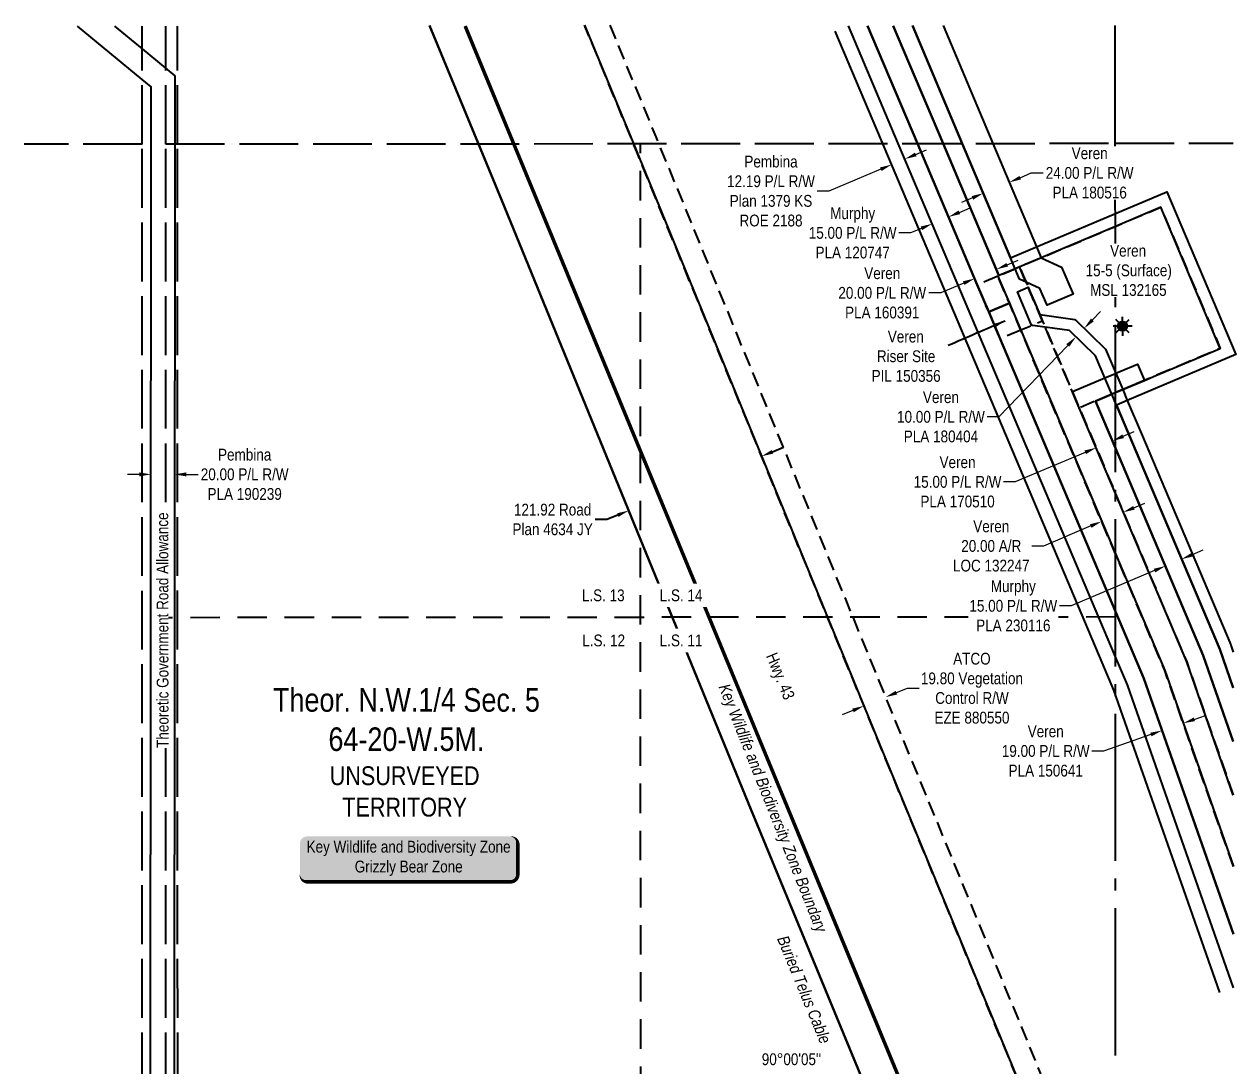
# Model space of a CAD drawing. Extents: x 499854 to 504284, y 6039227 to 6041357.
# Drawn here: x 499854 to 500882, y 6040172 to 6041057 of the extents above; entities that cross this region are included whole.
import ezdxf
from ezdxf.enums import TextEntityAlignment as Align

# ---------------------------------------------------------------- set-up
doc = ezdxf.new("R2010")
doc.units = 0
doc.header["$LTSCALE"] = 5
for name, pattern in [('DASHDOT2', [12.7, 6.35, -3.175, 0, -3.175]), ('foc-ACCESSROAD', [3.75, 2.5, -1.25]), ('foc-FLOWLINE', [3.75, 2.5, -1.25]), ('foc-LSD', [8, 5, -3]), ('foc-QUARTERLINE', [33, 25, -3, 2, -3]), ('foc-UNSURVEYED', [12.5, 10, -2.5])]:
    doc.linetypes.add(name, pattern=pattern)
for name, color, linetype in [('AS-TELUS', 224, 'foc-TEL'), ('AS-WILDLIFE', 131, 'DASHDOT2'), ('AS-WILDLIFE-BLOCK', 131, 'Continuous'), ('C-RW', 13, 'Continuous'), ('C-SYMBOL', 7, 'Continuous'), ('F-AR', 190, 'foc-ACCESSROAD'), ('F-EZE', 190, 'foc-FLOWLINE'), ('F-RW', 190, 'Continuous'), ('F-WS', 190, 'foc-ACCESSROAD'), ('F-WS-S', 190, 'Continuous'), ('L-BD1', 253, 'Continuous'), ('L-ROAD-T', 7, 'Continuous'), ('L-SECQ', 8, 'foc-QUARTERLINE'), ('L-SECTION-LSD', 7, 'foc-LSD'), ('L-TITLEDB', 4, 'Continuous'), ('L-TITLEDB-T', 4, 'Continuous'), ('L-UNS-T', 3, 'Continuous'), ('L-USEC', 7, 'foc-UNSURVEYED')]:
    doc.layers.add(name, color=color, linetype=linetype)
for name, color, linetype, lineweight in [('C-RW-T', 13, 'Continuous', 9), ('F-AR-T', 190, 'Continuous', 9), ('F-RW-T', 190, 'Continuous', 9), ('F-VCE-T', 190, 'Continuous', 9), ('F-WS-T', 190, 'Continuous', 9)]:
    doc.layers.add(name, color=color, linetype=linetype, lineweight=lineweight)
doc.styles.add('100L', font='ARIALN.TTF', dxfattribs={"height": 11})
doc.styles.add('175L', font='ARIALN.TTF', dxfattribs={"height": 20})
doc.styles.add('240', font='ARIALN.TTF', dxfattribs={"height": 30})
doc.styles.add('80', font='ARIALN.TTF', dxfattribs={"height": 10})
doc.styles.add('80CG', font='ARIALN.TTF', dxfattribs={"height": 10})
doc.styles.add('80L', font='ARIALN.TTF', dxfattribs={"height": 10})
doc.styles.add('foc-LtypeFont', font='ARIALN.TTF', dxfattribs={"height": 7.35})
doc.linetypes.add('foc-TEL', pattern='A,2,-1,["T",foc-LtypeFont,S=0.2,R=0,X=-0.425,Y=-0.75],-1.24,8', length=12.24)
doc.dimstyles.new('Compass 5 000', dxfattribs={"dimscale": 5, "dimtxt": 9, "dimasz": 2, "dimexe": 0.2, "dimexo": 0.0625, "dimgap": 0.5, "dimtad": 0, "dimtih": 1, "dimtoh": 1, "dimzin": 0, "dimdsep": 46, "dimtxsty": '80CG', "dimcen": 0.1, "dimse1": 1, "dimse2": 1, "dimclrd": 256, "dimclrt": 256, "dimaunit": 1, "dimadec": 4, "dimazin": 0, "dimtfac": 0.06, "dimtofl": 0, "dimtmove": 0, "dimatfit": 1, "dimfxl": 0.2, "dimtolj": 1, "dimtzin": 0, "dimlwd": -1, "dimarcsym": 0})

# ---------------------------------------------------------------- blocks, each defined once
blk = doc.blocks.new('*D385')
at = {"layer": 'C-RW-T', "transparency": 16777216}
for p, q in [((500647.4, 6040897), (500656.6, 6040900.9)), ((500615.1, 6040883.4), (500605.9, 6040879.5)), ((500605.9, 6040879.5), (500595.9, 6040879.5))]:
    blk.add_line(p, q, dxfattribs=at)
for points in [[(500646.7, 6040898.6), (500648, 6040895.5), (500638.2, 6040893.1)], [(500614.5, 6040884.9), (500615.8, 6040881.9), (500624.3, 6040887.3)]]:
    blk.add_solid(points, dxfattribs=at)
at = {"layer": 'C-RW-T', "transparency": 16777216, "insert": (500556.8, 6040879.5), "char_height": 10, "attachment_point": 5, "style": '80CG'}
blk.add_mtext('\\A1;Murphy\\P15.00 P/L R/W^JPLA 120747', dxfattribs=at)
blk = doc.blocks.new('*D386')
at = {"layer": 'C-RW-T', "transparency": 16777216}
for p, q in [((500845.1, 6040606.6), (500854.3, 6040610.5)), ((500812.9, 6040592.9), (500742.2, 6040563)), ((500742.2, 6040563), (500732.2, 6040563))]:
    blk.add_line(p, q, dxfattribs=at)
for points in [[(500844.5, 6040608.1), (500845.8, 6040605), (500835.9, 6040602.7)], [(500812.3, 6040594.5), (500813.6, 6040591.4), (500822.1, 6040596.8)]]:
    blk.add_solid(points, dxfattribs=at)
at = {"layer": 'C-RW-T', "transparency": 16777216, "insert": (500693.1, 6040563), "char_height": 10, "attachment_point": 5, "style": '80CG', "bg_fill": 3, "box_fill_scale": 1.1, "bg_fill_color": 256, "bg_fill_true_color": 13158600, "bg_fill_transparency": 0}
blk.add_mtext('\\A1;Murphy\\P15.00 P/L R/W^JPLA 230116', dxfattribs=at)
blk = doc.blocks.new('GAS')
h = blk.add_hatch(color=255)
h.dxf.hatch_style = 1
edge = h.paths.add_edge_path()
edge.add_arc((0, 0), 0.9, 0, 360)
for p, q in [((-0.81, 0), (-1.62, 0)), ((-0.57, 0.57), (-1.14, 1.14)), ((0, 0.81), (0, 1.62)), ((0.57, 0.57), (1.14, 1.14)), ((1.62, 0), (0.81, 0)), ((-0.57, -0.57), (-1.14, -1.14)), ((0, -0.81), (0, -1.62)), ((1.14, -1.14), (0.57, -0.57))]:
    blk.add_line(p, q)
blk.add_circle((0, 0), 0.8)
blk = doc.blocks.new('*D388')
at = {"layer": 'F-VCE-T', "transparency": 16777216}
for p, q in [((500593.9, 6040489.4), (500603.2, 6040493.1)), ((500603.2, 6040493.1), (500613.2, 6040493.1)), ((500557, 6040474.3), (500547.8, 6040470.5))]:
    blk.add_line(p, q, dxfattribs=at)
for points in [[(500593.3, 6040490.9), (500594.6, 6040487.8), (500584.7, 6040485.6)], [(500556.4, 6040475.8), (500557.7, 6040472.7), (500566.3, 6040478.1)]]:
    blk.add_solid(points, dxfattribs=at)
at = {"layer": 'F-VCE-T', "transparency": 16777216, "insert": (500658, 6040493.1), "char_height": 10, "attachment_point": 5, "style": '80CG'}
blk.add_mtext('\\A1;ATCO\\P19.80 Vegetation\\PControl R/W\\PEZE 880550', dxfattribs=at)
blk = doc.blocks.new('*D375')
at = {"layer": 'L-TITLEDB-T', "transparency": 16777216}
for p, q in [((500488.7, 6040693.8), (500498, 6040697.6)), ((500348.3, 6040636.3), (500338.3, 6040636.3)), ((500357.5, 6040640.1), (500348.3, 6040636.3))]:
    blk.add_line(p, q, dxfattribs=at)
for points in [[(500488.1, 6040695.3), (500489.3, 6040692.2), (500479.5, 6040690)], [(500356.9, 6040641.6), (500358.1, 6040638.5), (500366.8, 6040643.9)]]:
    blk.add_solid(points, dxfattribs=at)
at = {"layer": 'L-TITLEDB-T', "transparency": 16777216, "insert": (500302.2, 6040636.3), "char_height": 10, "attachment_point": 5, "style": '80CG'}
blk.add_mtext('\\A1;121.92 Road\\PPlan 4634 JY', dxfattribs=at)
blk = doc.blocks.new('*D372')
at = {"layer": 'F-AR-T', "transparency": 16777216}
for p, q in [((500795.4, 6040646.3), (500804.6, 6040650.2)), ((500758.9, 6040630.8), (500718.7, 6040613.8)), ((500718.7, 6040613.8), (500708.7, 6040613.8))]:
    blk.add_line(p, q, dxfattribs=at)
for points in [[(500794.8, 6040647.8), (500796.1, 6040644.7), (500786.2, 6040642.4)], [(500758.2, 6040632.3), (500759.5, 6040629.3), (500768.1, 6040634.7)]]:
    blk.add_solid(points, dxfattribs=at)
at = {"layer": 'F-AR-T', "transparency": 16777216, "insert": (500674.4, 6040613.8), "char_height": 10, "attachment_point": 5, "style": '80CG'}
blk.add_mtext('\\A1;Veren\\P20.00 A/R\\PLOC 132247', dxfattribs=at)
blk = doc.blocks.new('*D376')
at = {"layer": 'F-RW-T', "transparency": 16777216}
for p, q in [((500687.9, 6040852.5), (500697.1, 6040856.4)), ((500651.1, 6040836.9), (500631.5, 6040828.6)), ((500631.5, 6040828.6), (500621.5, 6040828.6))]:
    blk.add_line(p, q, dxfattribs=at)
for points in [[(500687.3, 6040854), (500688.6, 6040851), (500678.7, 6040848.6)], [(500650.4, 6040838.5), (500651.7, 6040835.4), (500660.3, 6040840.8)]]:
    blk.add_solid(points, dxfattribs=at)
at = {"layer": 'F-RW-T', "transparency": 16777216, "insert": (500581.9, 6040828.6), "char_height": 10, "attachment_point": 5, "style": '80CG'}
blk.add_mtext('\\A1;Veren\\P20.00 P/L R/W^JPLA 160391', dxfattribs=at)
blk = doc.blocks.new('*D377')
at = {"layer": 'F-RW-T', "transparency": 16777216}
for p, q in [((500786.4, 6040707), (500795.6, 6040710.9)), ((500754.2, 6040693.3), (500694.8, 6040668.2)), ((500694.8, 6040668.2), (500684.8, 6040668.2))]:
    blk.add_line(p, q, dxfattribs=at)
for points in [[(500785.7, 6040708.5), (500787, 6040705.4), (500777.2, 6040703.1)], [(500753.5, 6040694.9), (500754.8, 6040691.8), (500763.4, 6040697.2)]]:
    blk.add_solid(points, dxfattribs=at)
at = {"layer": 'F-RW-T', "transparency": 16777216, "insert": (500645.8, 6040668.2), "char_height": 10, "attachment_point": 5, "style": '80CG'}
blk.add_mtext('\\A1;Veren\\P15.00 P/L R/W\\PPLA 170510', dxfattribs=at)
blk = doc.blocks.new('*D378')
at = {"layer": 'F-RW-T', "transparency": 16777216}
for p, q in [((500760.2, 6040805.7), (500767.1, 6040812.9)), ((500739.3, 6040784.1), (500680.8, 6040723.4)), ((500680.8, 6040723.4), (500670.8, 6040723.4))]:
    blk.add_line(p, q, dxfattribs=at)
for points in [[(500759, 6040806.8), (500761.4, 6040804.5), (500753.2, 6040798.5)], [(500738.1, 6040785.2), (500740.5, 6040782.9), (500746.3, 6040791.3)]]:
    blk.add_solid(points, dxfattribs=at)
at = {"layer": 'F-RW-T', "transparency": 16777216, "insert": (500631.7, 6040723.4), "char_height": 10, "attachment_point": 5, "style": '80CG'}
blk.add_mtext('\\A1;Veren\\P10.00 P/L R/W^JPLA 180404', dxfattribs=at)
blk = doc.blocks.new('*D379')
at = {"layer": 'F-RW-T', "transparency": 16777216}
for p, q in [((500698.9, 6040926.4), (500708.3, 6040930.4)), ((500708.3, 6040930.4), (500718.3, 6040930.4)), ((500658.4, 6040909.3), (500649.2, 6040905.4))]:
    blk.add_line(p, q, dxfattribs=at)
for points in [[(500698.3, 6040927.9), (500699.6, 6040924.9), (500689.7, 6040922.5)], [(500657.8, 6040910.8), (500659.1, 6040907.7), (500667.6, 6040913.2)]]:
    blk.add_solid(points, dxfattribs=at)
at = {"layer": 'F-RW-T', "transparency": 16777216, "insert": (500757.9, 6040930.4), "char_height": 10, "attachment_point": 5, "style": '80CG', "bg_fill": 3, "box_fill_scale": 1.1, "bg_fill_color": 256, "bg_fill_true_color": 13158600, "bg_fill_transparency": 0}
blk.add_mtext('\\A1;Veren\\P24.00 P/L R/W^JPLA 180516', dxfattribs=at)
blk = doc.blocks.new('*D380')
at = {"layer": 'F-RW-T', "transparency": 16777216}
for p, q in [((499951.4, 6040674.6), (499941.4, 6040674.6)), ((499991.4, 6040674.6), (500001.4, 6040674.6))]:
    blk.add_line(p, q, dxfattribs=at)
for points in [[(499951.4, 6040676.3), (499951.4, 6040672.9), (499961.4, 6040674.6)], [(499991.4, 6040676.3), (499991.4, 6040672.9), (499981.4, 6040674.6)]]:
    blk.add_solid(points, dxfattribs=at)
at = {"layer": 'F-RW-T', "transparency": 16777216, "insert": (500040.9, 6040674.6), "char_height": 10, "attachment_point": 5, "style": '80CG'}
blk.add_mtext('\\A1;Pembina\\P20.00 P/L R/W^JPLA 190239', dxfattribs=at)
blk = doc.blocks.new('*D381')
at = {"layer": 'F-RW-T', "transparency": 16777216}
for p, q in [((500610.3, 6040946.1), (500619.5, 6040950)), ((500580.7, 6040933.6), (500536.6, 6040915)), ((500536.6, 6040915), (500526.6, 6040915))]:
    blk.add_line(p, q, dxfattribs=at)
for points in [[(500609.7, 6040947.7), (500611, 6040944.6), (500601.1, 6040942.2)], [(500580, 6040935.1), (500581.3, 6040932.1), (500589.9, 6040937.5)]]:
    blk.add_solid(points, dxfattribs=at)
at = {"layer": 'F-RW-T', "transparency": 16777216, "insert": (500487.5, 6040915), "char_height": 10, "attachment_point": 5, "style": '80CG'}
blk.add_mtext('\\A1;Pembina\\P12.19 P/L R/W\\PPlan 1379 KS\\PROE 2188', dxfattribs=at)
blk = doc.blocks.new('*D382')
at = {"layer": 'F-RW-T', "transparency": 16777216}
for p, q in [((500846.7, 6040466.7), (500856.1, 6040470)), ((500809.9, 6040453.9), (500769.7, 6040439.8)), ((500769.7, 6040439.8), (500759.7, 6040439.8))]:
    blk.add_line(p, q, dxfattribs=at)
for points in [[(500846.2, 6040468.3), (500847.3, 6040465.2), (500837.3, 6040463.4)], [(500809.3, 6040455.4), (500810.4, 6040452.3), (500819.3, 6040457.2)]]:
    blk.add_solid(points, dxfattribs=at)
at = {"layer": 'F-RW-T', "transparency": 16777216, "insert": (500720.6, 6040439.8), "char_height": 10, "attachment_point": 5, "style": '80CG'}
blk.add_mtext('\\A1;Veren\\P19.00 P/L R/W^JPLA 150641', dxfattribs=at)
blk = doc.blocks.new('*U371')
h = blk.add_hatch(color=255)
edge = h.paths.add_edge_path()
edge.add_line((-86.5, -20), (86.5, -20))
edge.add_arc((86.5, -14), 6, 270, 360)
edge.add_line((92.5, -14), (92.5, 12.5))
edge.add_arc((86.5, 12.5), 6, 0, 90)
edge.add_line((86.5, 18.5), (-86.5, 18.5))
edge.add_arc((-86.5, 12.5), 6, 90, 180)
edge.add_line((-92.5, 12.5), (-92.5, -14))
edge.add_arc((-86.5, -14), 6, 180, 270)
at = {"color": 131, "flags": 128}
blk.add_lwpolyline([(-86.5, -20, 3, 3, 0), (86.5, -20, 3, 3, 0.414214), (92.5, -14, 3, 3, 0), (92.5, 12.5, 3, 0, 0.414214), (86.5, 18.5, 0, 0, 0), (-86.5, 18.5, 0, 0, 0.414214), (-92.5, 12.5, 0, 0, 0), (-92.5, -14, 0, 3, 0.414214)], format="xyseb", close=True, dxfattribs=at)
at = {"color": 131, "style": '80'}
blk.add_attdef('ENTER_TEXT_001', (-36, -5), '', height=10, dxfattribs=at)

msp = doc.modelspace()

# ---------------------------------------------------------------- linework, layer by layer
at = {"layer": 'AS-TELUS', "flags": 128}
msp.add_lwpolyline([(500197.774, 6041055.682), (500238.992, 6040955.757), (500260.978, 6040902.242), (500468.493, 6040395.401), (500568.802, 6040151.977), (500667.066, 6039913.229), (500677.411, 6039888.093), (500781.638, 6039635.255), (500795.74, 6039600.818), (500881.695, 6039392.31)], dxfattribs=at)
at = {"layer": 'AS-WILDLIFE', "const_width": 2.998, "flags": 128}
msp.add_lwpolyline([(500880.059, 6039474.129), (500227.955, 6041055.147)], dxfattribs=at)
at = {"layer": 'C-RW'}
for points in [[(500569.517, 6041055.402), (500611.784, 6040955.475), (500662.503, 6040835.581), (500672.238, 6040812.544), (500681.951, 6040789.518), (500779.792, 6040558.242), (500803.859, 6040501.352), (500879.82, 6040284.279)], [(500879.772, 6040447.837), (500854.262, 6040520.807), (500779.751, 6040696.972), (500762.883, 6040736.854), (500776.702, 6040742.689), (500779.737, 6040743.972), (500785.917, 6040746.582), (500804.315, 6040754.353), (500813.99, 6040758.439), (500841.67, 6040770.13), (500868.762, 6040781.576), (500818.182, 6040901.339), (500779.695, 6040885.08), (500726.199, 6040862.48), (500716.819, 6040858.507), (500703.045, 6040852.699), (500699.36, 6040851.142), (500698.432, 6040850.749), (500694.678, 6040849.165), (500689.217, 6040846.86), (500685.532, 6040845.304), (500684.617, 6040844.918), (500680.932, 6040843.361), (500633.5, 6040955.493), (500591.23, 6041055.419)], [(500607.513, 6041055.431), (500649.781, 6040955.506), (500690.845, 6040858.395), (500712.89, 6040867.716), (500779.692, 6040895.936), (500823.505, 6040914.444), (500881.868, 6040776.253), (500789.811, 6040737.367), (500780.595, 6040733.473), (500868.266, 6040526.21), (500879.758, 6040493.338)]]:
    msp.add_lwpolyline(points, dxfattribs=at)
at = {"layer": 'F-AR', "flags": 128}
msp.add_lwpolyline([(500879.803, 6040341.864), (500821.597, 6040508.198), (500779.777, 6040607.074), (500699.48, 6040796.919), (500692.338, 6040813.804), (500689.74, 6040819.947), (500688.445, 6040823.01), (500680.003, 6040842.969), (500680.932, 6040843.361), (500684.617, 6040844.918), (500689.217, 6040846.86), (500698.431, 6040850.75), (500706.862, 6040830.785), (500710.75, 6040821.578), (500717.882, 6040804.691), (500721.737, 6040795.587), (500745.914, 6040738.481), (500749.071, 6040731.022), (500779.762, 6040658.461), (500840.268, 6040515.406), (500879.785, 6040402.48)], dxfattribs=at)
at = {"layer": 'F-EZE', "flags": 128}
msp.add_lwpolyline([(500350.728, 6041055.82), (500388.886, 6040963.179), (500391.916, 6040955.893), (500599.867, 6040448.484), (500718.843, 6040159.653), (500721.943, 6040152.125), (500781.472, 6040007.591), (500800.292, 6039961.895), (500781.494, 6039956.865), (500781.006, 6039956.735), (500780.554, 6039957.832), (500700.534, 6040152.104), (500581.549, 6040440.957), (500373.583, 6040948.246), (500370.559, 6040955.873), (500329.372, 6041055.801)], dxfattribs=at)
at = {"layer": 'F-RW', "flags": 128}
for points in [[(499960.63, 6039226.79), (499960.682, 6039326.738), (499961.007, 6039951.288), (499961.015, 6039967.822), (499961.111, 6040150.92), (499961.529, 6040954.999), (499961.554, 6041003.435), (499953.813, 6041009.802), (499898.978, 6041054.9)], [(499930.441, 6041054.924), (499953.822, 6041035.695), (499981.568, 6041012.876), (499981.537, 6040955.014), (499981.117, 6040150.935), (499981.042, 6040006.9), (499981.02, 6039964.056), (499981.017, 6039958.543), (499981.008, 6039942.01), (499980.89, 6039717.226), (499980.685, 6039326.752), (499980.632, 6039226.805)], [(500591.229, 6041055.419), (500633.5, 6040955.493), (500680.932, 6040843.361), (500680.003, 6040842.969), (500688.445, 6040823.01), (500689.74, 6040819.947), (500672.238, 6040812.544), (500662.499, 6040835.577), (500611.784, 6040955.475), (500569.517, 6041055.402)], [(500633.518, 6041055.45), (500675.763, 6040955.527), (500712.89, 6040867.716), (500716.834, 6040858.48), (500734.092, 6040850.449), (500743.817, 6040827.426), (500721.714, 6040818.09), (500715.636, 6040832.482), (500703.891, 6040837.819), (500698.425, 6040840.302), (500694.678, 6040849.166), (500690.827, 6040858.373), (500649.715, 6040955.506), (500607.467, 6041055.431)], [(500879.758, 6040493.338), (500868.266, 6040526.21), (500780.59, 6040733.466), (500779.74, 6040735.443), (500776.699, 6040742.685), (500770.854, 6040756.483), (500762.905, 6040775.228), (500740.689, 6040796.657), (500728.381, 6040798.388), (500720.061, 6040799.555), (500709.308, 6040801.069), (500708.553, 6040801.175), (500696.561, 6040829.472), (500705.769, 6040833.374), (500706.862, 6040830.786), (500710.752, 6040821.581), (500715.533, 6040810.266), (500745.306, 6040806.129), (500745.751, 6040805.7), (500771.342, 6040781.015), (500779.732, 6040761.182), (500780.076, 6040760.381), (500785.916, 6040746.58), (500789.811, 6040737.366), (500801.859, 6040708.88), (500877.602, 6040529.813), (500877.951, 6040528.86), (500879.749, 6040523.717)], [(500879.82, 6040284.279), (500803.859, 6040501.352), (500779.792, 6040558.242), (500681.951, 6040789.518), (500672.238, 6040812.544), (500689.74, 6040819.947), (500692.338, 6040813.804), (500699.48, 6040796.919), (500779.777, 6040607.074), (500821.597, 6040508.198), (500879.803, 6040341.864)], [(500879.785, 6040402.479), (500840.268, 6040515.406), (500779.762, 6040658.461), (500749.071, 6040731.022), (500745.917, 6040738.483), (500743.233, 6040744.826), (500770.865, 6040756.496), (500779.732, 6040760.239), (500780.079, 6040760.386), (500798.488, 6040768.158), (500804.315, 6040754.352), (500785.918, 6040746.582), (500779.737, 6040743.972), (500776.704, 6040742.691), (500762.883, 6040736.854), (500779.751, 6040696.972), (500854.262, 6040520.807), (500879.772, 6040447.837)]]:
    msp.add_lwpolyline(points, dxfattribs=at)
at = {"layer": 'F-RW'}
for points in [[(500868.333, 6040234.801), (500778.486, 6040491.558), (500768.582, 6040514.975), (500584.282, 6040950.715), (500542.016, 6041050.644)], [(500879.833, 6040238.826), (500789.858, 6040495.947), (500779.803, 6040519.722), (500595.503, 6040955.462), (500553.237, 6041055.39)]]:
    msp.add_lwpolyline(points, dxfattribs=at)
at = {"layer": 'F-WS', "flags": 128}
for points in [[(500761.704, 6040736.357), (500749.071, 6040731.022), (500745.914, 6040738.481), (500721.737, 6040795.587), (500717.882, 6040804.691), (500710.75, 6040821.579), (500706.862, 6040830.785), (500698.431, 6040850.75), (500703.045, 6040852.699), (500726.199, 6040862.479), (500779.695, 6040885.08), (500818.182, 6040901.339), (500868.762, 6040781.576), (500841.67, 6040770.127), (500813.99, 6040758.438), (500785.918, 6040746.583), (500779.737, 6040743.974), (500776.704, 6040742.692), (500762.883, 6040736.855), (500761.704, 6040736.357)], [(500699.48, 6040796.919), (500681.951, 6040789.518), (500672.238, 6040812.544), (500662.503, 6040835.581), (500680.003, 6040842.969), (500684.617, 6040844.918), (500698.431, 6040850.75), (500717.88, 6040804.688), (500699.48, 6040796.919)]]:
    msp.add_lwpolyline(points, close=True, dxfattribs=at)
at = {"layer": 'L-SECQ'}
for p, q in [((500779.674, 6040955.612), (500779.645, 6041055.56)), ((500779.902, 6040181.509), (500779.674, 6040955.612))]:
    msp.add_line(p, q, dxfattribs=at)
at = {"layer": 'L-SECTION-LSD', "flags": 128}
for points in [[(500377.113, 6039347.156), (500376.782, 6040955.311)], [(500779.793, 6040553.576), (499973.947, 6040552.971)]]:
    msp.add_lwpolyline(points, dxfattribs=at)
at = {"layer": 'L-TITLEDB'}
for points in [[(500881.695, 6039392.31), (500795.74, 6039600.818), (500781.638, 6039635.255), (500677.411, 6039888.093), (500675.323, 6039893.166), (500672.607, 6039899.766), (500667.066, 6039913.229), (500664.368, 6039919.784), (500568.802, 6040151.977), (500468.493, 6040395.401), (500260.978, 6040902.242), (500238.992, 6040955.757), (500197.774, 6041055.682)], [(500329.372, 6041055.801), (500370.559, 6040955.873), (500373.583, 6040948.246), (500581.549, 6040440.957), (500700.534, 6040152.104), (500780.554, 6039957.832), (500781.006, 6039956.735), (500781.495, 6039955.55), (500788.191, 6039939.135), (500788.623, 6039938.071), (500790.156, 6039934.347), (500881.551, 6039712.5)]]:
    msp.add_lwpolyline(points, dxfattribs=at)
at = {"layer": 'L-USEC'}
for p, q in [((499953.793, 6040954.994), (499953.828, 6041054.941)), ((499973.9, 6040954.987), (499973.935, 6041054.956)), ((499983.958, 6040954.983), (499983.993, 6041054.964)), ((499953.793, 6040954.994), (499853.846, 6040954.93)), ((499953.889, 6040150.914), (499953.793, 6040954.994)), ((499973.9, 6040955.009), (500779.674, 6040955.612)), ((499973.995, 6040150.917), (499973.9, 6040954.996)), ((499984.053, 6040150.918), (499983.958, 6040954.997)), ((500779.674, 6040955.612), (500879.623, 6040955.688))]:
    msp.add_line(p, q, dxfattribs=at)

# ---------------------------------------------------------------- block references
at = {"layer": 'AS-WILDLIFE-BLOCK'}
ref = msp.add_blockref('*U371', (500180.161, 6040348.817), dxfattribs=dict(at, xscale=0.99947618, yscale=0.99947618, zscale=0.99947618))
ref.add_attrib('ENTER_TEXT_001', 'Key Wildlife and Biodiversity Zone', (500093.433, 6040353.621), dxfattribs={"layer": '0', "color": 131, "height": 9.99476, "style": '80'})
ref.add_attrib('ENTER_TEXT_002', 'Grizzly Bear Zone', (500134.275, 6040336.786), dxfattribs={"layer": '0', "color": 131, "height": 9.99476, "style": '80'})
at = {"layer": 'F-WS-S', "xscale": 4.997379999999987, "yscale": 4.997379999999987, "zscale": 4.997379999999987}
msp.add_blockref('GAS', (500785.821, 6040800.321), dxfattribs=at)

# ---------------------------------------------------------------- texts
at = {"layer": 'AS-TELUS', "insert": (500501.657, 6040284.507), "char_height": 10, "width": 97.0236, "attachment_point": 1, "rotation": 292.395446, "style": '80L'}
msp.add_mtext('\\pi0.19325;{\\fArial Narrow|b0|i1|c0|p34;Buried Telus Cable}', dxfattribs=at)
at = {"layer": 'AS-WILDLIFE', "insert": (500487.778, 6040390.934), "char_height": 9.99476, "attachment_point": 5, "rotation": 291.729793, "style": '240'}
msp.add_mtext_dynamic_manual_height_columns('{\\fArial Narrow|b0|i1|c0|p34;Key Wildlife and Biodiversity Zone Boundary}', width=225.98145, gutter_width=44.953, heights=[0], dxfattribs=at)
at = {"layer": 'C-SYMBOL', "color": 3, "insert": (500178.143, 6040493.18), "char_height": 19.98956, "width": 225.81194, "attachment_point": 2, "style": '175L'}
msp.add_mtext('Theor. N.W.1/4 Sec. 5\\P64-20-W.5M.', dxfattribs=at)
at = {"layer": 'L-BD1', "linetype": 'Continuous', "style": '80L'}
msp.add_text("90°00'05''", height=9.9948, rotation=359.9981, dxfattribs=at).set_placement((500504.862, 6040178.263), align=Align.MIDDLE)
at = {"layer": 'L-TITLEDB-T', "insert": (500488.639, 6040533.386), "char_height": 10, "attachment_point": 1, "rotation": 292.371487, "style": '80L'}
msp.add_mtext_dynamic_manual_height_columns('\\pi9.7104;Hwy. 43', width=59.37304, gutter_width=49.974, heights=[0], dxfattribs=at)
at = {"layer": 'L-UNS-T', "color": 3, "insert": (500176.662, 6040405.405), "char_height": 15.99165, "attachment_point": 5, "style": '80L'}
msp.add_mtext_dynamic_manual_height_columns('UNSURVEYED TERRITORY', width=126.28143, gutter_width=47.45, heights=[0], dxfattribs=at)

# ---------------------------------------------------------------- dimensions: what is measured, and where the dimension line sits
at = {"layer": 'C-RW-T', "color": 3}
dim = msp.add_linear_dim(base=(500624.335, 6040887.294), p1=(500635.278, 6040899.936), p2=(500621.46, 6040894.092), angle=202.926346, text='Murphy\\P15.00 P/L R/W^JPLA 120747', dimstyle='Compass 5 000', dxfattribs=at)
dim.commit()
dim.dimension.update_dxf_attribs({"geometry": '*D385', "text_midpoint": (500556.829, 6040879.503), "dimtype": 161})
at = {"layer": 'F-RW-T', "color": 3}
for base, p1, p2, angle, text, picture, middle in [((500589.869, 6040937.499), (500608.219, 6040925.397), (500596.996, 6040920.65), 202.926391, 'Pembina\\P12.19 P/L R/W\\PPlan 1379 KS\\PROE 2188', '*D381', (500487.54, 6040914.979)), ((500746.277, 6040791.268), (500761.282, 6040790.719), (500754.324, 6040783.505), 226.032008, 'Veren\\P10.00 P/L R/W^JPLA 180404', '*D378', (500631.733, 6040723.409)), ((500763.365, 6040697.229), (500768.79, 6040722.887), (500754.982, 6040717.047), 202.926588, 'Veren\\P15.00 P/L R/W\\PPLA 170510', '*D377', (500645.755, 6040668.246)), ((500819.325, 6040457.156), (500827.506, 6040491.312), (500809.569, 6040485.035), 199.286493, 'Veren\\P19.00 P/L R/W^JPLA 150641', '*D382', (500720.647, 6040439.803))]:
    dim = msp.add_linear_dim(base=base, p1=p1, p2=p2, angle=angle, text=text, dimstyle='Compass 5 000', dxfattribs=at)
    dim.commit()
    dim.dimension.update_dxf_attribs({"geometry": picture, "text_midpoint": middle, "dimtype": 161})
at = {"layer": 'F-RW-T'}
dim = msp.add_linear_dim(base=(500660.285, 6040840.813), p1=(500670.959, 6040866.936), p2=(500652.532, 6040859.142), angle=202.927684, text='Veren\\P20.00 P/L R/W^JPLA 160391', dimstyle='Compass 5 000', dxfattribs=at)
dim.commit()
dim.dimension.update_dxf_attribs({"geometry": '*D376', "text_midpoint": (500581.911, 6040828.616), "dimtype": 161})
at = {"layer": 'L-TITLEDB-T'}
dim = msp.add_linear_dim(base=(500366.765, 6040643.865), p1=(500473.645, 6040704.168), p2=(500360.959, 6040658.051), angle=202.256774, text='121.92 Road\\PPlan 4634 JY', dimstyle='Compass 5 000', dxfattribs=at)
dim.commit()
dim.dimension.update_dxf_attribs({"geometry": '*D375', "text_midpoint": (500302.163, 6040636.29), "dimtype": 161})

# ---------------------------------------------------------------- next in the draw order: texts
at = {"layer": 'F-WS-T', "insert": (500752.561, 6040869.434), "char_height": 9.99476, "attachment_point": 1, "rotation": 359.955055, "style": '80L', "bg_fill": 3, "box_fill_scale": 1.1, "bg_fill_color": 256, "bg_fill_transparency": 0}
msp.add_mtext_dynamic_manual_height_columns('\\pi22.69913;Veren\\P\\pi1.91535;15-5 (Surface)\\P\\pi5.74349;MSL 132165', width=75.08938, gutter_width=49.922, heights=[0], dxfattribs=at)
at = {"layer": 'L-ROAD-T', "insert": (499966.33, 6040442.492), "char_height": 9.99478, "width": 199.44331, "attachment_point": 1, "rotation": 90.088497, "style": '80L', "bg_fill": 3, "box_fill_scale": 1, "bg_fill_color": 256, "bg_fill_transparency": 0}
msp.add_mtext('Theoretic Government Road Allowance', dxfattribs=at)
at = {"layer": 'L-SECTION-LSD', "attachment_point": 1, "style": '100L', "bg_fill": 3, "box_fill_scale": 1.5, "bg_fill_color": 256, "bg_fill_transparency": 0}
for s, width, insert, char_height in [('\\pi1.8878;L.S. 13', 36.81492, (500325.139, 6040576.956), 9.99476), ('L.S. 14', 36.97882, (500393.062, 6040576.956), 9.9948), ('\\pi2.22652;L.S. 12', 37.09228, (500325.139, 6040538.691), 9.99476), ('L.S. 11', 36.4304, (500393.062, 6040538.691), 9.9948)]:
    msp.add_mtext_dynamic_manual_height_columns(s, width=width, gutter_width=54.971, heights=[0], dxfattribs=dict(at, insert=insert, char_height=char_height))

# ---------------------------------------------------------------- next in the draw order: dimensions: what is measured, and where the dimension line sits
at = {"layer": 'C-RW-T', "color": 3}
dim = msp.add_linear_dim(base=(500822.113, 6040596.817), p1=(500856.042, 6040555.109), p2=(500842.225, 6040549.265), angle=202.926332, text='Murphy\\P15.00 P/L R/W^JPLA 230116', dimstyle='Compass 5 000', override={"dimtfill": 1}, dxfattribs=at)
dim.commit()
dim.dimension.update_dxf_attribs({"geometry": '*D386', "text_midpoint": (500693.116, 6040563.018), "dimtype": 161})
at = {"layer": 'F-RW-T'}
dim = msp.add_linear_dim(base=(500689.722, 6040922.511), p1=(500678.493, 6040887.514), p2=(500700.572, 6040896.849), angle=22.918551, text='Veren\\P24.00 P/L R/W^JPLA 180516', dimstyle='Compass 5 000', override={"dimtfill": 1}, dxfattribs=at)
dim.commit()
dim.dimension.update_dxf_attribs({"geometry": '*D379', "text_midpoint": (500757.871, 6040930.379), "dimtype": 161})

# ---------------------------------------------------------------- next in the draw order: dimensions: what is measured, and where the dimension line sits
at = {"layer": 'F-AR-T'}
dim = msp.add_linear_dim(base=(500768.089, 6040634.707), p1=(500779.762, 6040657.641), p2=(500761.632, 6040649.973), angle=202.926559, text='Veren\\P20.00 A/R\\PLOC 132247', dimstyle='Compass 5 000', dxfattribs=at)
dim.commit()
dim.dimension.update_dxf_attribs({"geometry": '*D372', "text_midpoint": (500674.387, 6040613.812), "dimtype": 161})
at = {"layer": 'F-RW-T', "color": 3}
dim = msp.add_linear_dim(base=(499981.391, 6040674.591), p1=(499961.388, 6040684.078), p2=(499981.396, 6040684.068), angle=359.970076, text='Pembina\\P20.00 P/L R/W^JPLA 190239', dimstyle='Compass 5 000', dxfattribs=at)
dim.commit()
dim.dimension.update_dxf_attribs({"geometry": '*D380', "text_midpoint": (500040.93, 6040674.581), "dimtype": 161})
at = {"layer": 'F-VCE-T'}
dim = msp.add_linear_dim(base=(500566.285, 6040478.062), p1=(500424.364, 6040877.646), p2=(500405.983, 6040870.131), angle=202.23774, text='ATCO\\P19.80 Vegetation\\PControl R/W\\PEZE 880550', dimstyle='Compass 5 000', dxfattribs=at)
dim.commit()
dim.dimension.update_dxf_attribs({"geometry": '*D388', "text_midpoint": (500657.98, 6040493.146), "dimtype": 161})

# ---------------------------------------------------------------- next in the draw order: texts
at = {"layer": 'F-WS-T', "insert": (500563.923, 6040796.551), "char_height": 9.99476, "attachment_point": 1, "rotation": 359.955055, "style": '80L', "bg_fill": 3, "box_fill_scale": 1.1, "bg_fill_color": 256, "bg_fill_transparency": 0}
msp.add_mtext_dynamic_manual_height_columns('\\pi22.69913;Veren\\P\\pi13.42023;Riser Site\\P\\pi8.96827;PIL 150356', width=75.08938, gutter_width=49.922, heights=[0], dxfattribs=at)

# ---------------------------------------------------------------- next in the draw order: leaders
at = {"layer": 'F-WS-T', "path_type": 1}
msp.add_leader([(500686.109, 6040804.774), (500637.9, 6040783.936)], dimstyle='Compass 5 000', override={"dimgap": 0.5, "dimtad": 0}, dxfattribs=at)

doc.saveas('drawing.dxf')
